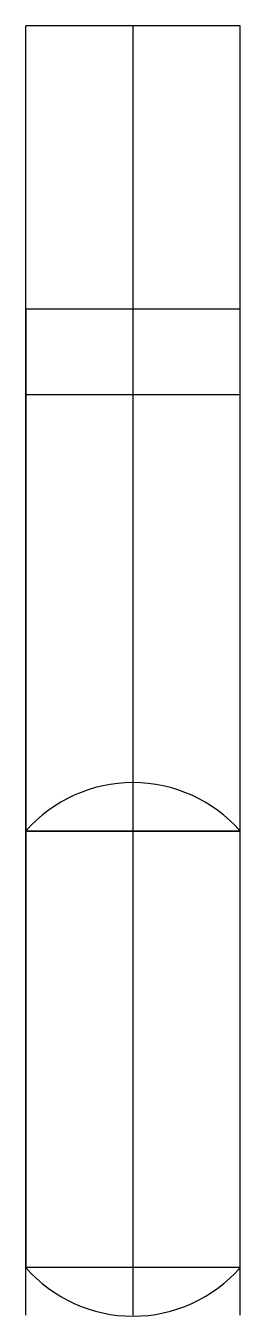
# Model space of a CAD drawing. Extents: x 0 to 5, y -23.4 to 6.6.
import ezdxf

# ---------------------------------------------------------------- set-up
doc = ezdxf.new("R2010")
doc.units = 0
doc.layers.get('0').update_dxf_attribs({"linetype": 'CONTINUOUS'})

msp = doc.modelspace()

# ---------------------------------------------------------------- linework, layer by layer
at = {"linetype": 'CONTINUOUS'}
for p, q in [((5, 6.58), (0, 6.58)), ((0, -23.41), (0, 6.58)), ((2.5, -23.41), (2.5, 6.58)), ((5, -23.41), (5, 6.58)), ((0, 0), (5, 0)), ((0, 0), (0, -12.15)), ((5, -12.15), (5, 0)), ((5, -2), (0, -2)), ((5, -12.15), (0, -12.15)), ((0, -12.15), (5, -12.15)), ((0, -12.15), (0, -22.3)), ((5, -22.3), (5, -12.15)), ((5, -22.3), (0, -22.3))]:
    msp.add_line(p, q, dxfattribs=at)
for centre, start, end in [((2.5, -14.35), 41.3445, 138.6555), ((2.5, -20.1), 221.3445, 318.6555)]:
    msp.add_arc(centre, 3.33, start, end, dxfattribs=at)

doc.saveas('drawing.dxf')
